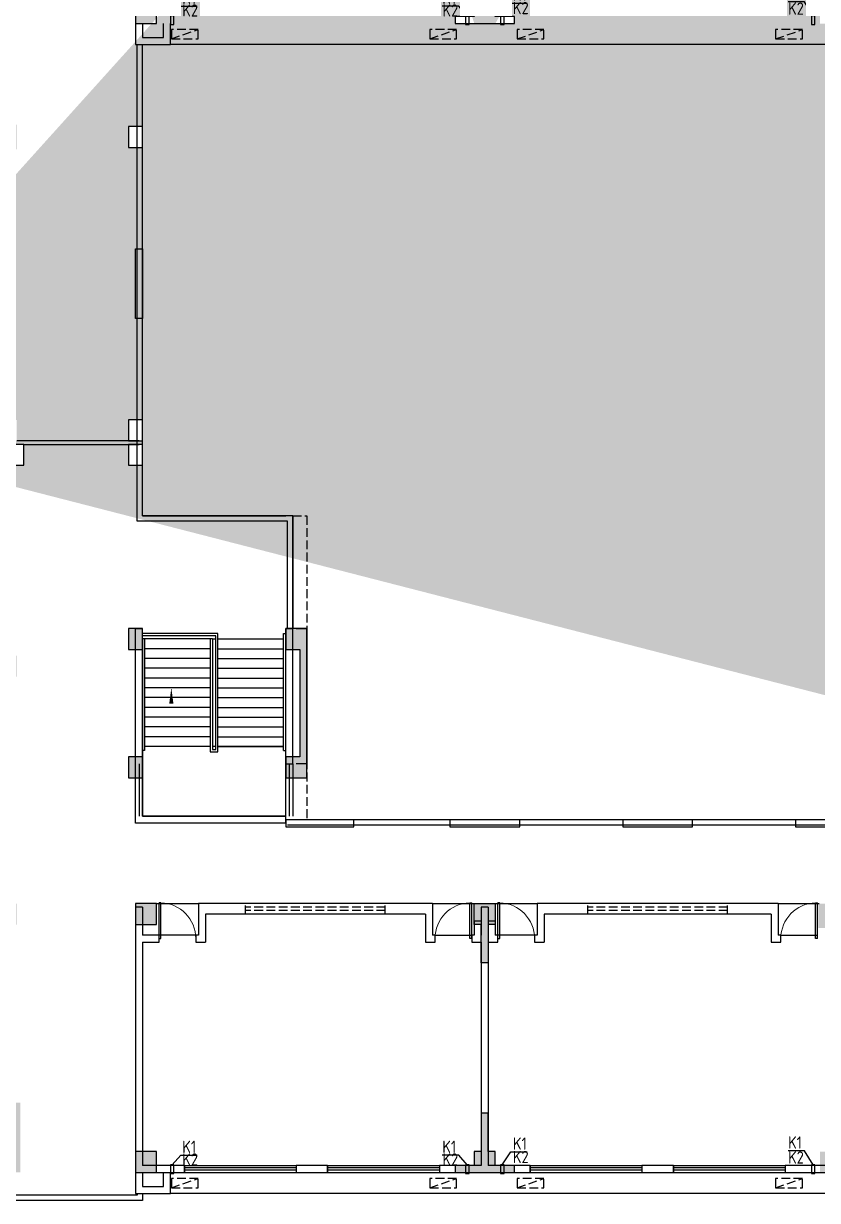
# Model space of a CAD drawing. Extents: x 129492 to 2683129, y 513162 to 1188265.
# Drawn here: x 548774 to 571505, y 544355 to 578055 of the extents above; entities that cross this region are included whole.
import ezdxf

# ---------------------------------------------------------------- set-up
doc = ezdxf.new("R2010")
doc.units = 0
doc.header["$LTSCALE"] = 1000
doc.header["$MEASUREMENT"] = 0
doc.linetypes.add('DASH', pattern=[0.35, 0.25, -0.1])
for name, color, linetype in [('3#楼柱网$0$COLS', 6, 'Continuous'), ('3#楼柱网$0$COLS-HATH', 8, 'Continuous'), ('A-DOOR', 2, 'Continuous'), ('A-ELEV-HEVY', 2, 'Continuous'), ('A-HRAL', 104, 'Continuous'), ('A-OVER', 23, 'Continuous'), ('A-STRS', 2, 'Continuous'), ('A-WALL', 4, 'Continuous'), ('A-WIND', 2, 'Continuous'), ('G-0-XREF', 2, 'Continuous'), ('G-ANNO-INDX', 42, 'Continuous')]:
    doc.layers.add(name, color=color, linetype=linetype)
doc.styles.get("Standard").update_dxf_attribs({"font": 'gbenor.shx', "bigfont": 'gbcbig.shx'})

# ---------------------------------------------------------------- blocks, each defined once
blk = doc.blocks.new('A$C011D5BA5')
at = {"linetype": 'DASH'}
blk.add_line((-765, -267), (0, 0), dxfattribs=at)
blk.add_lwpolyline([(-765, -267), (0, -267), (0, 0), (-765, 0)], close=True, dxfattribs=at)
blk = doc.blocks.new('KTXT')
for points in [[(339386, 545380), (339633, 545744), (340103, 545744)], [(348286, 545380), (348040, 545775), (347570, 545775)]]:
    blk.add_lwpolyline(points)
for points in [[(339336, 545130), (339436, 545130), (339436, 545380), (339336, 545380)], [(348236, 545130), (348336, 545130), (348336, 545380), (348236, 545380)]]:
    blk.add_lwpolyline(points, close=True)
at = {"ltscale": 5}
for p in [(340577, 544984), (347978, 544984)]:
    blk.add_blockref('A$C011D5BA5', p, dxfattribs=at)
for s, p in [('K1', (339692, 545809)), ('K1', (347570, 545840)), ('K2', (339692, 545425)), ('K2', (347570, 545411))]:
    blk.add_text(s, height=350).set_placement(p)
blk = doc.blocks.new('13')
for points in [[(50, 250), (297, 520), (766, 520)], [(8500, 250), (8253, 520), (7784, 520)]]:
    blk.add_lwpolyline(points)
for points in [[(0, 0), (100, 0), (100, 250), (0, 250)], [(8450, 0), (8550, 0), (8550, 250), (8450, 250)]]:
    blk.add_lwpolyline(points, close=True)
at = {"ltscale": 5}
for p in [(791, -146), (8192, -146)]:
    blk.add_blockref('A$C011D5BA5', p, dxfattribs=at)
for s, p in [('K1', (339, 585)), ('K1', (7784, 585)), ('K2', (339, 225)), ('K2', (7788, 225))]:
    blk.add_text(s, height=350).set_placement(p)
blk = doc.blocks.new('ktw1')
for name, p in [('KTXT', (-305586, -586557)), ('13', (24300, -41425)), ('13', (24300, -74325)), ('KTXT', (-305586, -619455))]:
    blk.add_blockref(name, p)
blk = doc.blocks.new('3#楼柱网')
at = {"layer": '3#楼柱网$0$COLS-HATH'}
h = blk.add_hatch(color=256, dxfattribs=at)
h.paths.add_polyline_path([(-28327982, 42527826), (-28328207, 42527826), (-28328207, 42528476), (-28327557, 42528476), (-28327557, 42527826), (-28327782, 42527826), (-28327782, 42526776), (-28327982, 42526776)])
h.paths.add_polyline_path([(-28294907, 42579476), (-28294157, 42579476), (-28294157, 42580226), (-28294907, 42580226)], flags=16)
h.paths.add_polyline_path([(-28314482, 42588076), (-28313282, 42588076), (-28313282, 42587876), (-28313882, 42587876), (-28313882, 42587476), (-28314282, 42587476), (-28314282, 42586826), (-28314482, 42586826)], flags=17)
h.paths.add_polyline_path([(-28275082, 42556376), (-28274682, 42556376), (-28274682, 42556776), (-28275082, 42556776)], flags=17)
h.paths.add_polyline_path([(-28275082, 42523476), (-28274682, 42523476), (-28274682, 42523876), (-28275082, 42523876)], flags=17)
h.paths.add_polyline_path([(-28314682, 42543026), (-28314282, 42543026), (-28314282, 42543626), (-28314682, 42543626)], flags=17)
h.paths.add_polyline_path([(-28318582, 42542976), (-28317882, 42542976), (-28317882, 42543676), (-28318582, 42543676)], flags=17)
h.paths.add_polyline_path([(-28325382, 42543026), (-28324782, 42543026), (-28324782, 42543626), (-28325382, 42543626)], flags=17)
h.paths.add_polyline_path([(-28325382, 42534626), (-28325382, 42536226), (-28325182, 42536226), (-28325182, 42535226), (-28324782, 42535226), (-28324782, 42534826), (-28323682, 42534826), (-28323682, 42534626)], flags=17)
h.paths.add_polyline_path([(-28318082, 42533926), (-28317682, 42533926), (-28317682, 42534526), (-28318082, 42534526)], flags=17)
h.paths.add_polyline_path([(-28314682, 42533926), (-28314282, 42533926), (-28314282, 42534526), (-28314682, 42534526)], flags=17)
h.paths.add_polyline_path([(-28314682, 42534626), (-28314282, 42534626), (-28314282, 42535226), (-28314682, 42535226)], flags=17)
h.paths.add_polyline_path([(-28318482, 42534626), (-28317882, 42534626), (-28317882, 42535226), (-28318482, 42535226)], flags=17)
h.paths.add_polyline_path([(-28328732, 42520776), (-28327032, 42520776), (-28327032, 42520976), (-28327582, 42520976), (-28327582, 42521376), (-28327782, 42521376), (-28327982, 42521376), (-28327982, 42521376), (-28328182, 42521376), (-28328182, 42520976), (-28328732, 42520976)])
h.paths.add_polyline_path([(-28314682, 42524976), (-28314282, 42524976), (-28314282, 42525576), (-28314682, 42525576)], flags=17)
h.paths.add_polyline_path([(-28285532, 42513676), (-28283832, 42513676), (-28283832, 42513876), (-28284382, 42513876), (-28284382, 42514276), (-28284582, 42514276), (-28284582, 42515376), (-28284782, 42515376), (-28284782, 42514276), (-28284982, 42514276), (-28284982, 42513876), (-28285532, 42513876)], flags=17)
h.paths.add_polyline_path([(-28305332, 42513676), (-28303632, 42513676), (-28303632, 42513876), (-28304182, 42513876), (-28304182, 42514276), (-28304382, 42514276), (-28304382, 42515376), (-28304582, 42515376), (-28304582, 42514276), (-28304782, 42514276), (-28304782, 42513876), (-28305332, 42513876)], flags=17)
h.paths.add_polyline_path([(-28309782, 42528656), (-28309782, 42525576), (-28310182, 42525576), (-28310182, 42524976), (-28309582, 42524976), (-28309582, 42529256), (-28310182, 42529256), (-28310182, 42528656)], flags=17)
h.paths.add_polyline_path([(-28281262, 42528576), (-28281262, 42528576), (-28281262, 42528576), (-28281262, 42527976), (-28280662, 42527976), (-28280662, 42528376), (-28277182, 42528376), (-28277182, 42527976), (-28276582, 42527976), (-28276582, 42528576)], flags=17)
h.paths.add_polyline_path([(-28314682, 42528656), (-28314282, 42528656), (-28314282, 42529256), (-28314682, 42529256)], flags=17)
h.paths.add_polyline_path([(-28318482, 42527876), (-28317882, 42527876), (-28317882, 42528476), (-28318482, 42528476)], flags=17)
h.paths.add_polyline_path([(-28274682, 42521376), (-28275282, 42521376), (-28275282, 42520776), (-28274882, 42520776), (-28274882, 42519676), (-28274682, 42519676), (-28274682, 42520776)], flags=17)
h.paths.add_polyline_path([(-28337882, 42528476), (-28337282, 42528476), (-28337282, 42527876), (-28337682, 42527876), (-28337682, 42526776), (-28337882, 42526776), (-28337882, 42527876)])
h.paths.add_polyline_path([(-28337882, 42520776), (-28337282, 42520776), (-28337282, 42521376), (-28337682, 42521376), (-28337682, 42522476), (-28337882, 42522476), (-28337882, 42521376)])
h.paths.add_polyline_path([(-28318082, 42513676), (-28318082, 42515676), (-28317782, 42515676), (-28317782, 42513676)])
h.paths.add_polyline_path([(-28304782, 42521376), (-28304182, 42521376), (-28304182, 42520776), (-28304382, 42520776), (-28304382, 42519676), (-28304582, 42519676), (-28304582, 42520776), (-28304782, 42520776)], flags=17)
h.paths.add_polyline_path([(-28284982, 42521376), (-28284382, 42521376), (-28284382, 42520776), (-28284582, 42520776), (-28284582, 42519676), (-28284782, 42519676), (-28284782, 42520776), (-28284982, 42520776)], flags=17)
h.paths.add_polyline_path([(-28294932, 42520676), (-28294232, 42520676), (-28294232, 42521376), (-28294932, 42521376)], flags=17)
h.paths.add_polyline_path([(-28314482, 42520776), (-28313882, 42520776), (-28313882, 42521376), (-28314482, 42521376)], flags=17)
h.paths.add_polyline_path([(-28318482, 42520776), (-28317882, 42520776), (-28317882, 42521376), (-28318482, 42521376)], flags=17)
h.paths.add_polyline_path([(-28294882, 42513676), (-28294282, 42513676), (-28294282, 42514276), (-28294882, 42514276)], flags=17)
h.paths.add_polyline_path([(-28314482, 42513676), (-28313882, 42513676), (-28313882, 42514276), (-28314482, 42514276)])
h.paths.add_polyline_path([(-28328732, 42563776), (-28327032, 42563776), (-28327032, 42563576), (-28327582, 42563576), (-28327582, 42563176), (-28327782, 42563176), (-28327982, 42563176), (-28327982, 42563176), (-28328182, 42563176), (-28328182, 42563576), (-28328732, 42563576)])
h.paths.add_polyline_path([(-28278482, 42579476), (-28277982, 42579476), (-28277982, 42579976), (-28278482, 42579976), (-28278482, 42579676), (-28279682, 42579676), (-28279682, 42579476)], flags=17)
h.paths.add_polyline_path([(-28325382, 42549926), (-28325382, 42548326), (-28325182, 42548326), (-28325182, 42549326), (-28324782, 42549326), (-28324782, 42549726), (-28323682, 42549726), (-28323682, 42549926)], flags=17)
h.paths.add_polyline_path([(-28285532, 42546576), (-28283832, 42546576), (-28283832, 42546776), (-28284382, 42546776), (-28284382, 42547176), (-28284582, 42547176), (-28284582, 42548276), (-28284782, 42548276), (-28284782, 42547176), (-28284982, 42547176), (-28284982, 42546776), (-28285532, 42546776)], flags=17)
h.paths.add_polyline_path([(-28309782, 42561476), (-28309782, 42558796), (-28310182, 42558796), (-28310182, 42558196), (-28309582, 42558196), (-28309582, 42562076), (-28310182, 42562076), (-28310182, 42561476)], flags=17)
h.paths.add_polyline_path([(-28281262, 42561476), (-28281262, 42561476), (-28281262, 42561476), (-28281262, 42560876), (-28280662, 42560876), (-28280662, 42561276), (-28277182, 42561276), (-28277182, 42560876), (-28276582, 42560876), (-28276582, 42561476)], flags=17)
h.paths.add_polyline_path([(-28318082, 42563876), (-28317682, 42563876), (-28317682, 42564476), (-28318082, 42564476)], flags=17)
h.paths.add_polyline_path([(-28314682, 42563876), (-28314282, 42563876), (-28314282, 42564476), (-28314682, 42564476)], flags=17)
h.paths.add_polyline_path([(-28322370, 42584799), (-28322052, 42585042), (-28321688, 42584565), (-28322005, 42584322)], flags=17)
h.paths.add_polyline_path([(-28274682, 42554276), (-28275282, 42554276), (-28275282, 42553676), (-28274882, 42553676), (-28274882, 42552576), (-28274682, 42552576), (-28274682, 42553676)], flags=17)
h.paths.add_polyline_path([(-28304782, 42554276), (-28304182, 42554276), (-28304182, 42553676), (-28304382, 42553676), (-28304382, 42552576), (-28304582, 42552576), (-28304582, 42553676), (-28304782, 42553676)], flags=17)
h.paths.add_polyline_path([(-28284982, 42554276), (-28284382, 42554276), (-28284382, 42553676), (-28284582, 42553676), (-28284582, 42552576), (-28284782, 42552576), (-28284782, 42553676), (-28284982, 42553676)], flags=17)
h.paths.add_polyline_path([(-28294932, 42553576), (-28294232, 42553576), (-28294232, 42554276), (-28294932, 42554276)], flags=17)
h.paths.add_polyline_path([(-28314482, 42553676), (-28313882, 42553676), (-28313882, 42554276), (-28314482, 42554276)], flags=17)
h.paths.add_polyline_path([(-28337882, 42556076), (-28337282, 42556076), (-28337282, 42556676), (-28337682, 42556676), (-28337682, 42557776), (-28337882, 42557776), (-28337882, 42556676)])
h.paths.add_polyline_path([(-28327982, 42556726), (-28328207, 42556726), (-28328207, 42556076), (-28327557, 42556076), (-28327557, 42556726), (-28327782, 42556726), (-28327782, 42557776), (-28327982, 42557776)])
h.paths.add_polyline_path([(-28318482, 42556076), (-28317882, 42556076), (-28317882, 42556676), (-28318482, 42556676)], flags=17)
h.paths.add_polyline_path([(-28318482, 42549326), (-28317882, 42549326), (-28317882, 42549926), (-28318482, 42549926)], flags=17)
h.paths.add_polyline_path([(-28274682, 42546576), (-28275282, 42546576), (-28275282, 42547176), (-28274882, 42547176), (-28274882, 42548276), (-28274682, 42548276), (-28274682, 42547176)], flags=17)
h.paths.add_polyline_path([(-28305332, 42546576), (-28303632, 42546576), (-28303632, 42546776), (-28304182, 42546776), (-28304182, 42547176), (-28304382, 42547176), (-28304382, 42548276), (-28304582, 42548276), (-28304582, 42547176), (-28304782, 42547176), (-28304782, 42546776), (-28305332, 42546776)], flags=16)
h.paths.add_polyline_path([(-28294882, 42546576), (-28294282, 42546576), (-28294282, 42547176), (-28294882, 42547176)], flags=17)
h.paths.add_polyline_path([(-28314482, 42546576), (-28313882, 42546576), (-28313882, 42547176), (-28314482, 42547176)], flags=17)
h.paths.add_polyline_path([(-28314682, 42571326), (-28314282, 42571326), (-28314282, 42571926), (-28314682, 42571926)], flags=17)
h.paths.add_polyline_path([(-28314682, 42561476), (-28314282, 42561476), (-28314282, 42562076), (-28314682, 42562076)], flags=17)
h.paths.add_polyline_path([(-28304782, 42579476), (-28304182, 42579476), (-28304182, 42580076), (-28304382, 42580076), (-28304382, 42581176), (-28304582, 42581176), (-28304582, 42580076), (-28304782, 42580076)], flags=17)
h.paths.add_polyline_path([(-28284382, 42579676), (-28284382, 42580076), (-28284582, 42580076), (-28284582, 42581176), (-28284782, 42581176), (-28284782, 42580076), (-28284982, 42580076), (-28284982, 42579476), (-28283982, 42579476), (-28283982, 42579676)], flags=17)
h.paths.add_polyline_path([(-28314482, 42579476), (-28313882, 42579476), (-28313882, 42580076), (-28314482, 42580076)], flags=17)
h.paths.add_polyline_path([(-28318082, 42571326), (-28317682, 42571326), (-28317682, 42571926), (-28318082, 42571926)], flags=17)
h.paths.add_polyline_path([(-28337882, 42563776), (-28337282, 42563776), (-28337282, 42563176), (-28337682, 42563176), (-28337682, 42562076), (-28337882, 42562076), (-28337882, 42563176)])
h.paths.add_polyline_path([(-28318482, 42563176), (-28317882, 42563176), (-28317882, 42563776), (-28318482, 42563776)], flags=17)
h.paths.add_polyline_path([(-28304782, 42588076), (-28304182, 42588076), (-28304182, 42587476), (-28304382, 42587476), (-28304382, 42586376), (-28304582, 42586376), (-28304582, 42587476), (-28304782, 42587476)], flags=17)
h.paths.add_polyline_path([(-28284982, 42588076), (-28284382, 42588076), (-28284382, 42587476), (-28284582, 42587476), (-28284582, 42586376), (-28284782, 42586376), (-28284782, 42587476), (-28284982, 42587476)], flags=17)
h.paths.add_polyline_path([(-28294882, 42587476), (-28294282, 42587476), (-28294282, 42588076), (-28294882, 42588076)], flags=17)
h.paths.add_polyline_path([(-28274882, 42579976), (-28274882, 42581176), (-28274682, 42581176), (-28274682, 42579476), (-28275182, 42579476), (-28275182, 42579976)], flags=17)
edge = h.paths.add_edge_path(flags=17)
edge.add_line((-28281262, 42523676), (-28276582, 42523676))
edge.add_line((-28276582, 42523676), (-28276582, 42523876))
edge.add_line((-28276582, 42523876), (-28276982, 42523876))
edge.add_line((-28276982, 42523876), (-28280862, 42523876))
edge.add_line((-28280862, 42523876), (-28281262, 42523876))
edge.add_line((-28281262, 42523876), (-28281262, 42523676))
edge.add_line((-28281262, 42523676), (-28280862, 42523676))
h.paths.add_polyline_path([(-28281262, 42556776), (-28280862, 42556776), (-28276982, 42556776), (-28276582, 42556776), (-28276582, 42556576), (-28281262, 42556576)], flags=17)
h.paths.add_polyline_path([(-28278182, 42586776), (-28278382, 42586776), (-28278382, 42586376), (-28277982, 42586376), (-28277982, 42587676), (-28277982, 42588076), (-28278382, 42588076), (-28278382, 42587676), (-28278182, 42587676)], flags=17)
edge = h.paths.add_edge_path(flags=17)
edge.add_line((-28274682, 42587176), (-28274682, 42585476))
edge.add_line((-28274682, 42585476), (-28274882, 42585476))
edge.add_line((-28274882, 42585476), (-28274882, 42586776))
edge.add_line((-28274882, 42586776), (-28275082, 42586776))
edge.add_line((-28275082, 42586776), (-28275082, 42587176))
edge.add_line((-28275082, 42587176), (-28274682, 42587176))
edge.add_line((-28274682, 42587176), (-28274682, 42586776))
edge = h.paths.add_edge_path(flags=17)
edge.add_line((-28318082, 42580076), (-28318082, 42579476))
edge.add_line((-28318082, 42579476), (-28317682, 42579476))
edge.add_line((-28317682, 42579476), (-28317682, 42580076))
edge.add_line((-28317682, 42580076), (-28317882, 42580076))
edge.add_line((-28317882, 42580076), (-28317882, 42581176))
edge.add_line((-28317882, 42581176), (-28318082, 42581176))
edge.add_line((-28318082, 42581176), (-28318082, 42579476))
h.paths.add_polyline_path([(-28318082, 42579476), (-28317682, 42579476), (-28317682, 42580076), (-28317882, 42580076), (-28317882, 42581176), (-28318082, 42581176)], flags=16)
edge = h.paths.add_edge_path()
edge.add_line((-28324782, 42534626), (-28324782, 42534626))
edge.add_line((-28324782, 42534626), (-28325382, 42534626))
edge.add_line((-28325382, 42534626), (-28325382, 42535226))
edge.add_line((-28281262, 42523876), (-28281262, 42523676))
edge.add_line((-28274782, 42513676), (-28275682, 42513676))
edge.add_line((-28275682, 42513676), (-28275682, 42513876))
edge.add_line((-28275682, 42513876), (-28275282, 42513876))
edge.add_line((-28275282, 42513876), (-28275282, 42514276))
edge.add_line((-28275282, 42514276), (-28274882, 42514276))
edge.add_line((-28274882, 42514276), (-28274882, 42515376))
edge.add_line((-28274882, 42515376), (-28274682, 42515376))
edge.add_line((-28274682, 42515376), (-28274682, 42514276))
edge.add_line((-28274682, 42514276), (-28274682, 42513676))
edge.add_line((-28274682, 42513676), (-28275282, 42513676))
edge.add_line((-28318082, 42588076), (-28317718, 42587599))
edge.add_line((-28317718, 42587599), (-28318036, 42587356))
edge.add_line((-28318036, 42587356), (-28318400, 42587833))
edge.add_line((-28318400, 42587833), (-28318082, 42588076))
edge.add_line((-28304782, 42546576), (-28304182, 42546576))
edge.add_line((-28284982, 42579476), (-28284382, 42579476))
at = {"layer": '3#楼柱网$0$COLS'}
for points in [[(-28305332, 42546576), (-28303632, 42546576), (-28303632, 42546776), (-28304182, 42546776), (-28304182, 42547176), (-28304382, 42547176), (-28304382, 42548276), (-28304582, 42548276), (-28304582, 42547176), (-28304782, 42547176), (-28304782, 42546776), (-28305332, 42546776), (-28305332, 42546576)], [(-28304782, 42546576), (-28304182, 42546576)], [(-28309782, 42528656), (-28309782, 42525576), (-28310182, 42525576), (-28310182, 42524976), (-28309582, 42524976), (-28309582, 42529256), (-28309582, 42529256), (-28310182, 42529256), (-28310182, 42528656), (-28309782, 42528656)], [(-28304782, 42521376), (-28304182, 42521376), (-28304182, 42520776), (-28304382, 42520776), (-28304382, 42519676), (-28304582, 42519676), (-28304582, 42520776), (-28304782, 42520776), (-28304782, 42521376)], [(-28305332, 42513676), (-28303632, 42513676), (-28303632, 42513876), (-28304182, 42513876), (-28304182, 42514276), (-28304382, 42514276), (-28304382, 42515376), (-28304582, 42515376), (-28304582, 42514276), (-28304782, 42514276), (-28304782, 42513876), (-28305332, 42513876), (-28305332, 42513676)]]:
    blk.add_lwpolyline(points, dxfattribs=at)
for points in [[(-28314482, 42546576), (-28313882, 42546576), (-28313882, 42547176), (-28314482, 42547176)], [(-28314682, 42543026), (-28314282, 42543026), (-28314282, 42543626), (-28314682, 42543626)], [(-28314682, 42534626), (-28314282, 42534626), (-28314282, 42535226), (-28314682, 42535226)], [(-28318082, 42533926), (-28317682, 42533926), (-28317682, 42534526), (-28318082, 42534526)], [(-28314682, 42533926), (-28314282, 42533926), (-28314282, 42534526), (-28314682, 42534526)], [(-28314682, 42528656), (-28314282, 42528656), (-28314282, 42529256), (-28314682, 42529256)], [(-28314682, 42524976), (-28314282, 42524976), (-28314282, 42525576), (-28314682, 42525576)], [(-28314482, 42520776), (-28313882, 42520776), (-28313882, 42521376), (-28314482, 42521376)], [(-28314482, 42513676), (-28313882, 42513676), (-28313882, 42514276), (-28314482, 42514276)]]:
    blk.add_lwpolyline(points, close=True, dxfattribs=at)
blk = doc.blocks.new('ggfd')
at = {"layer": 'A-HRAL', "ltscale": 5}
for p, q in [((54100, 10000), (27650, 10000)), ((54250, 9850), (27650, 9850))]:
    blk.add_line(p, q, dxfattribs=at)
at = {"layer": 'G-0-XREF', "ltscale": 5}
for points in [[(23300, 24350), (23300, 26350), (23500, 26350), (23500, 24350)], [(27600, 9800), (29550, 9800), (29550, 10000), (27600, 10000)], [(32300, 9800), (34300, 9800), (34300, 10000), (32300, 10000)], [(37250, 9800), (39250, 9800), (39250, 10000), (37250, 10000)], [(42200, 9800), (44200, 9800), (44200, 10000), (42200, 10000)]]:
    blk.add_lwpolyline(points, close=True, dxfattribs=at)
blk = doc.blocks.new('$TCHSYS$WIN2D')
for p, q in [((-0.5, 0.5), (0.5, 0.5)), ((-0.5, 0.5), (-0.5, -0.5)), ((0.5, 0.5), (0.5, -0.5)), ((0.5, 0.167), (-0.5, 0.167)), ((0.5, -0.167), (-0.5, -0.167)), ((-0.5, -0.5), (0.5, -0.5))]:
    blk.add_line(p, q)
blk = doc.blocks.new('$DorLib2D$00000001')
for p, q in [((0.45, 0.975), (0.5, 0.975)), ((0.45, 0), (0.45, 0.975)), ((0.5, 0), (0.5, 0.975)), ((0.5, 0), (0.45, 0))]:
    blk.add_line(p, q)
at = {"lineweight": 13}
blk.add_arc((0.475, 0), 0.975, 91.4693, 180, dxfattribs=at)

msp = doc.modelspace()

# ---------------------------------------------------------------- linework, layer by layer
at = {"ltscale": 5}
for p, q in [((552080, 566105), (548580, 566105)), ((548780, 566005), (552080, 566005))]:
    msp.add_line(p, q, dxfattribs=at)
at = {"layer": 'A-DOOR'}
for p, q in [((553705, 551955), (552655, 551955)), ((560555, 551955), (561605, 551955)), ((563405, 551955), (562355, 551955)), ((570455, 551955), (571505, 551955))]:
    msp.add_line(p, q, dxfattribs=at)
at = {"layer": 'A-ELEV-HEVY'}
for points in [[(551980, 578055), (551980, 577455), (552980, 577455), (552980, 578055)], [(551980, 545155), (551980, 544555), (552980, 544555), (552980, 545155)]]:
    msp.add_lwpolyline(points, dxfattribs=at)
at = {"layer": 'A-HRAL', "ltscale": 5}
for p, q in [((552080, 556855), (552080, 555355)), ((552180, 556855), (552180, 555355)), ((556380, 556855), (556380, 555355)), ((556480, 556855), (556480, 555355)), ((556280, 555155), (556280, 555105))]:
    msp.add_line(p, q, dxfattribs=at)
for points in [[(556330, 560735), (556330, 563805), (552030, 563805), (552030, 577455)], [(556480, 563955), (556480, 560735), (556480, 563955), (552180, 563955), (552180, 577455)], [(552180, 563955), (556280, 563955)], [(552180, 544555), (552180, 544355), (548480, 544355), (548380, 544355), (548380, 551655)], [(552030, 544555), (552030, 544505), (548530, 544505), (548530, 551655)]]:
    msp.add_lwpolyline(points, dxfattribs=at)
at = {"layer": 'A-OVER'}
for points in [[(582080, 577455), (552980, 577455)], [(582080, 544555), (552980, 544555)]]:
    msp.add_lwpolyline(points, dxfattribs=at)
at = {"layer": 'A-OVER', "linetype": 'DASH'}
msp.add_lwpolyline([(556480, 563955), (556880, 563955), (556880, 555255)], dxfattribs=at)
at = {"layer": 'A-STRS'}
for p, q in [((554340, 560585), (552180, 560585)), ((552180, 560525), (552180, 560585)), ((554280, 560525), (552180, 560525)), ((552180, 560435), (552180, 557355)), ((552240, 560435), (552180, 560435)), ((552180, 560435), (552180, 557235)), ((552240, 560435), (552180, 560435)), ((554120, 560435), (552240, 560435)), ((552240, 560435), (552240, 557235)), ((554180, 560435), (554120, 560435)), ((554120, 560435), (554120, 557205)), ((554180, 560435), (554120, 560435)), ((554180, 560435), (554180, 557355)), ((554180, 560435), (554180, 557265)), ((554180, 560435), (554280, 560435)), ((554280, 557265), (554280, 560525)), ((554280, 557355), (554280, 560435)), ((554340, 557205), (554340, 560585)), ((554340, 560435), (556220, 560435)), ((556220, 557235), (556220, 560585)), ((556220, 560585), (556280, 560585)), ((556280, 557235), (556280, 560585)), ((556280, 557355), (556280, 560435)), ((554120, 560155), (552240, 560155)), ((554340, 560155), (556220, 560155)), ((554120, 559875), (552240, 559875)), ((554340, 559875), (556220, 559875)), ((554120, 559595), (552240, 559595)), ((554340, 559595), (556220, 559595)), ((554120, 559315), (552240, 559315)), ((554340, 559315), (556220, 559315)), ((554120, 559035), (552240, 559035)), ((554120, 558755), (552240, 558755)), ((554340, 559035), (556220, 559035)), ((554340, 558755), (556220, 558755)), ((554120, 558475), (552240, 558475)), ((554340, 558475), (556220, 558475)), ((554120, 558195), (552240, 558195)), ((554340, 558195), (556220, 558195)), ((554120, 557915), (552240, 557915)), ((554340, 557915), (556220, 557915)), ((554120, 557635), (552240, 557635)), ((554340, 557635), (556220, 557635)), ((552180, 557355), (552180, 557235)), ((552240, 557235), (552180, 557235)), ((552180, 557235), (552180, 555355)), ((554120, 557355), (552240, 557355)), ((554120, 557355), (552240, 557355)), ((554120, 557205), (554340, 557205)), ((554280, 557355), (554180, 557355)), ((554180, 557265), (554280, 557265)), ((554340, 557355), (556220, 557355)), ((556220, 557355), (554340, 557355)), ((556220, 557235), (556280, 557235)), ((556280, 557235), (556280, 557355)), ((556280, 555355), (556280, 557235)), ((552180, 555355), (556280, 555355))]:
    msp.add_line(p, q, dxfattribs=at)
at = {"layer": 'A-WALL'}
for p, q in [((551980, 555155), (551980, 560735)), ((551980, 560735), (552180, 560735)), ((552180, 555355), (552180, 560735)), ((556280, 556855), (556280, 560735)), ((556280, 560735), (556480, 560735)), ((556480, 556855), (556480, 560735)), ((556280, 556855), (556480, 556855)), ((556280, 555155), (551980, 555155)), ((556280, 555355), (552180, 555355)), ((556280, 555155), (556280, 555355)), ((551980, 552755), (551980, 551855)), ((552180, 552755), (551980, 552755)), ((552180, 552755), (552180, 551955)), ((553780, 552855), (553780, 551955)), ((560480, 552855), (553780, 552855)), ((560480, 552855), (560480, 551955)), ((561880, 552755), (561880, 551955)), ((562080, 552755), (561880, 552755)), ((562080, 552755), (562080, 551855)), ((563480, 552855), (563480, 551955)), ((570380, 552855), (563480, 552855)), ((570380, 552855), (570380, 551955)), ((553980, 552555), (553980, 551755)), ((560280, 552555), (553980, 552555)), ((560280, 552555), (560280, 551755)), ((561680, 552355), (561680, 551955)), ((561880, 552355), (561680, 552355)), ((561880, 552355), (561880, 551955)), ((562080, 552355), (562080, 551755)), ((562280, 552355), (562080, 552355)), ((562280, 552355), (562280, 551955)), ((563680, 552555), (563680, 551755)), ((570180, 552555), (563680, 552555)), ((570180, 552555), (570180, 551755)), ((551980, 551855), (551980, 545155)), ((552655, 551955), (552180, 551955)), ((552180, 551755), (552655, 551755)), ((552180, 551755), (552180, 545355)), ((552655, 551755), (552655, 551955)), ((553780, 551955), (553705, 551955)), ((553705, 551955), (553705, 551755)), ((553705, 551755), (553980, 551755)), ((560280, 551755), (560555, 551755)), ((560555, 551955), (560480, 551955)), ((560555, 551755), (560555, 551955)), ((561680, 551955), (561605, 551955)), ((561605, 551955), (561605, 551755)), ((561605, 551755), (561780, 551755)), ((561780, 551755), (561880, 551755)), ((561880, 551955), (561880, 551955)), ((561880, 551755), (561880, 545355)), ((562080, 551855), (562080, 545355)), ((562080, 551755), (562355, 551755)), ((562355, 551955), (562280, 551955)), ((562355, 551755), (562355, 551955)), ((563480, 551955), (563405, 551955)), ((563405, 551955), (563405, 551755)), ((563405, 551755), (563680, 551755)), ((570180, 551755), (570455, 551755)), ((570455, 551955), (570380, 551955)), ((570455, 551755), (570455, 551955)), ((553380, 545355), (552180, 545355)), ((553380, 545155), (553380, 545355)), ((557480, 545355), (556580, 545355)), ((556580, 545355), (556580, 545155)), ((557480, 545155), (557480, 545355)), ((561880, 545355), (560680, 545355)), ((560680, 545355), (560680, 545155)), ((563280, 545355), (562080, 545355)), ((563280, 545155), (563280, 545355)), ((567380, 545355), (566480, 545355)), ((566480, 545355), (566480, 545155)), ((567380, 545155), (567380, 545355)), ((571780, 545355), (570580, 545355)), ((570580, 545355), (570580, 545155)), ((551980, 545155), (553380, 545155)), ((556580, 545155), (557480, 545155)), ((560680, 545155), (561980, 545155)), ((561980, 545155), (563280, 545155)), ((566480, 545155), (567380, 545155)), ((570580, 545155), (571880, 545155))]:
    msp.add_line(p, q, dxfattribs=at)
for points in [[(551980, 578055), (551980, 577455), (552980, 577455), (552980, 578055)], [(552180, 578055), (552180, 577655), (552780, 577655), (552780, 578055)], [(551980, 545155), (551980, 544555), (552980, 544555), (552980, 545155)], [(552180, 545155), (552180, 544755), (552780, 544755), (552780, 545155)]]:
    msp.add_lwpolyline(points, dxfattribs=at)
at = {"layer": 'A-WALL', "ltscale": 5}
msp.add_lwpolyline([(556580, 560735), (556880, 560735), (556880, 556855), (556580, 556855)], dxfattribs=at)
at = {"layer": 'A-WIND', "linetype": 'DASH'}
for p, q in [((555130, 552555, 900), (555130, 552855, 900)), ((559130, 552755, 900), (555130, 552755, 900)), ((559130, 552555, 900), (559130, 552855, 900)), ((564930, 552555, 900), (564930, 552855, 900)), ((568930, 552755, 900), (564930, 552755, 900)), ((568930, 552555, 900), (568930, 552855, 900)), ((559130, 552655, 900), (555130, 552655, 900)), ((568930, 552655, 900), (564930, 552655, 900))]:
    msp.add_line(p, q, dxfattribs=at)
at = {"layer": 'G-0-XREF', "ltscale": 5}
for p, q in [((552580, 552855), (553780, 552855)), ((560480, 552855), (561680, 552855)), ((562280, 552855), (563480, 552855)), ((570380, 552855), (571555, 552855))]:
    msp.add_line(p, q, dxfattribs=at)
at = {"layer": 'G-ANNO-INDX'}
msp.add_lwpolyline([(554955, 560775, 0, 0, 0), (554955, 556355, 0, 0, 0), (553005, 556355, 0, 0, 0), (553005, 559035, 0, 120, 0), (553005, 558585, 0, 0, 0)], format="xyseb", dxfattribs=at)

# ---------------------------------------------------------------- block references
msp.add_blockref('ktw1', (528680, 619455))
at = {"layer": 'A-DOOR', "xscale": 1050, "yscale": -1050, "zscale": 200}
for p, rotation in [((553180, 551855), 179.999999997432), ((562880, 551855), 179.9999999929773)]:
    msp.add_blockref('$DorLib2D$00000001', p, dxfattribs=dict(at, rotation=rotation))
at = {"layer": 'A-DOOR', "xscale": 1050, "yscale": 1050, "zscale": 200}
for p in [(561080, 551855), (570980, 551855)]:
    msp.add_blockref('$DorLib2D$00000001', p, dxfattribs=at)
at = {"layer": 'A-WIND', "xscale": 3200, "yscale": 200, "zscale": 200}
for p in [(554980, 545255), (559080, 545255), (564880, 545255), (568980, 545255)]:
    msp.add_blockref('$TCHSYS$WIN2D', p, dxfattribs=at)
at = {"layer": 'G-0-XREF', "ltscale": 5}
msp.add_blockref('3#楼柱网', (28866462, -41968520), dxfattribs=at)
at = {"layer": 'G-0-XREF'}
msp.add_blockref('ggfd', (528680, 545255), dxfattribs=at)

doc.saveas('drawing.dxf')
